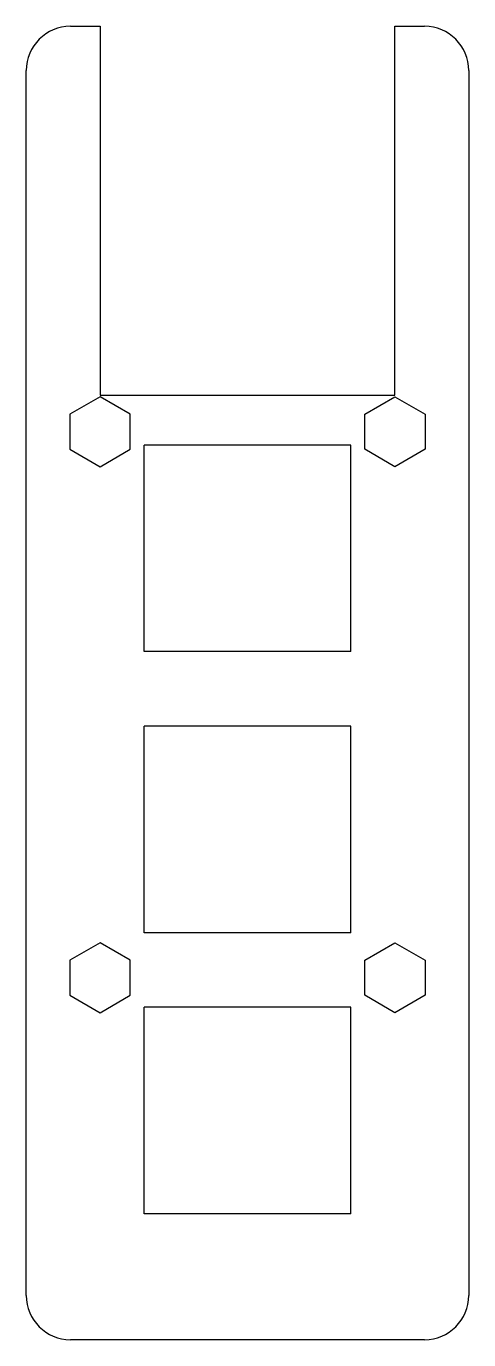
# Model space of a CAD drawing. Extents: x -15 to 15, y -44.5 to 44.5.
import ezdxf

# ---------------------------------------------------------------- set-up
doc = ezdxf.new("R2010")
doc.units = 0
doc.layers.add('VISIBLE', color=7, linetype='CONTINUOUS')

msp = doc.modelspace()

# ---------------------------------------------------------------- linework, layer by layer
at = {"layer": 'VISIBLE'}
for p, q in [((-12, 44.5), (-10, 44.5)), ((-10, 44.5), (-10, 19.5)), ((10, 44.5), (12, 44.5)), ((10, 19.5), (10, 44.5)), ((-15, -41.5), (-15, 41.5)), ((15, 41.5), (15, -41.5)), ((-10, 19.392), (-12.05, 18.209)), ((-10, 19.5), (10, 19.5)), ((-7.95, 18.209), (-10, 19.392)), ((7.95, 18.209), (10, 19.392)), ((10, 19.392), (12.05, 18.209)), ((-12.05, 18.209), (-12.05, 15.841)), ((-7.95, 15.841), (-7.95, 18.209)), ((7.95, 15.841), (7.95, 18.209)), ((12.05, 18.209), (12.05, 15.841)), ((-7, 2.125), (-7, 16.125)), ((7, 16.125), (-7, 16.125)), ((7, 2.125), (7, 16.125)), ((-12.05, 15.841), (-10, 14.658)), ((-10, 14.658), (-7.95, 15.841)), ((10, 14.658), (7.95, 15.841)), ((12.05, 15.841), (10, 14.658)), ((7, 2.125), (-7, 2.125)), ((-7, -16.925), (-7, -2.925)), ((7, -2.925), (-7, -2.925)), ((7, -16.925), (7, -2.925)), ((-10, -17.608), (-12.05, -18.791)), ((-7.95, -18.791), (-10, -17.608)), ((7, -16.925), (-7, -16.925)), ((7.95, -18.791), (10, -17.608)), ((10, -17.608), (12.05, -18.791)), ((-12.05, -18.791), (-12.05, -21.159)), ((-7.95, -21.159), (-7.95, -18.791)), ((7.95, -21.159), (7.95, -18.791)), ((12.05, -18.791), (12.05, -21.159)), ((-12.05, -21.159), (-10, -22.342)), ((-10, -22.342), (-7.95, -21.159)), ((10, -22.342), (7.95, -21.159)), ((12.05, -21.159), (10, -22.342)), ((-7, -35.975), (-7, -21.975)), ((7, -21.975), (-7, -21.975)), ((7, -35.975), (7, -21.975)), ((7, -35.975), (-7, -35.975)), ((12, -44.5), (-12, -44.5))]:
    msp.add_line(p, q, dxfattribs=at)
for centre, start, end in [((-12, 41.5), 90, 180), ((12, 41.5), 0, 90), ((-12, -41.5), 180, 270), ((12, -41.5), 270, 0)]:
    msp.add_arc(centre, 3, start, end, dxfattribs=at)

doc.saveas('drawing.dxf')
